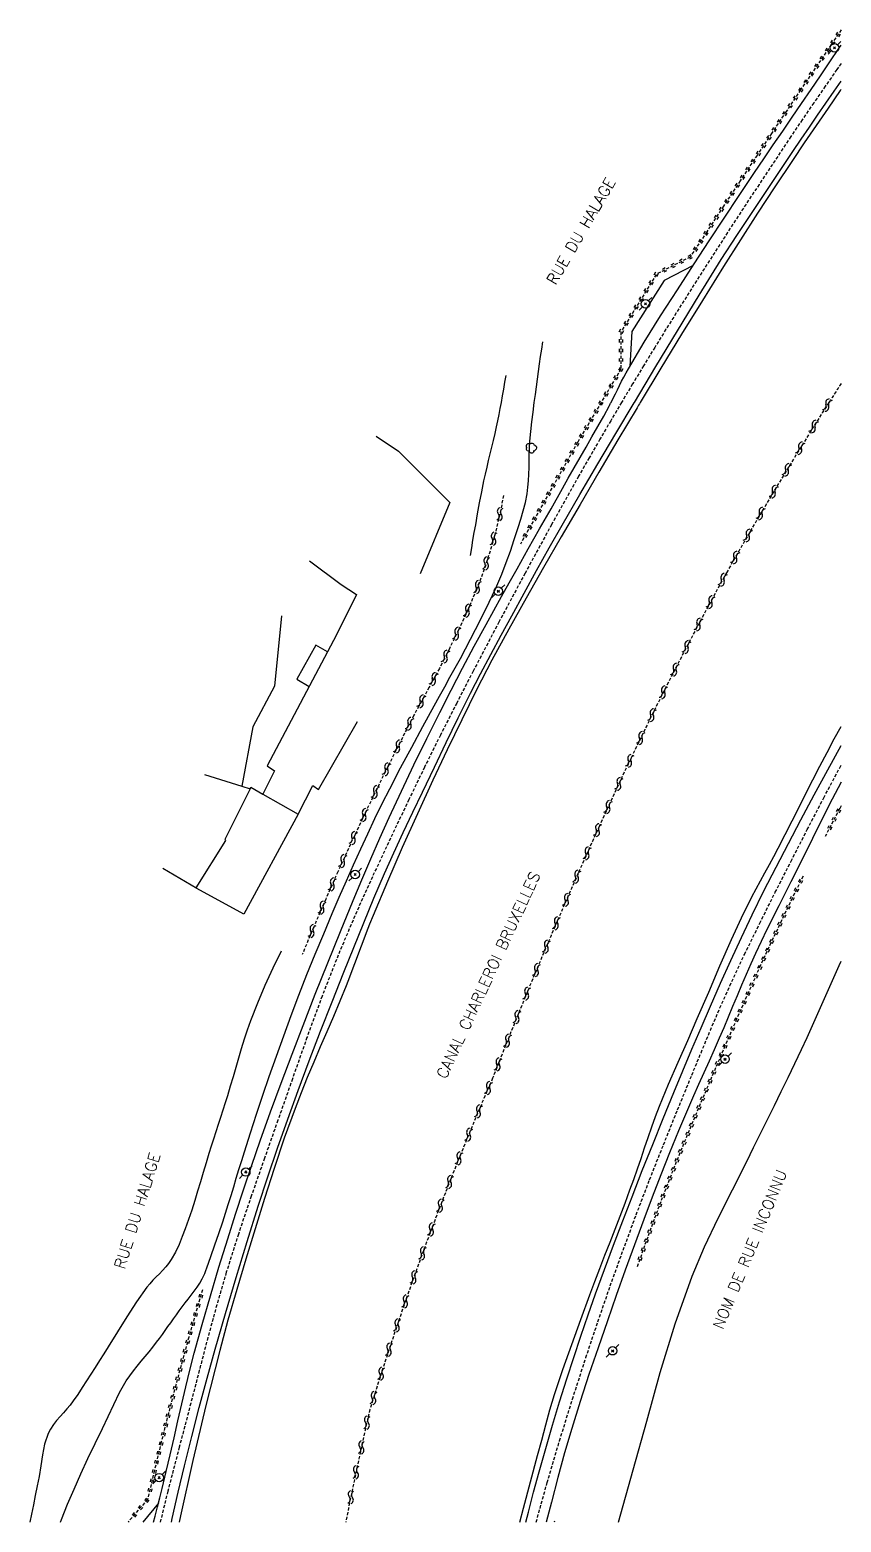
# Model space of a CAD drawing. Header units: millimetres. Extents: x 151000 to 152000, y 126000 to 127000.
# Drawn here: x 151872.6 to 152000, y 126000 to 126234.6 of the extents above; entities that cross this region are included whole.
import ezdxf
from ezdxf.enums import TextEntityAlignment as Align

# ---------------------------------------------------------------- set-up
doc = ezdxf.new("R2010")
doc.units = ezdxf.units.MM
doc.linetypes.add('DASHED', pattern=[0.75, 0.5, -0.25])
doc.layers.get('0').update_dxf_attribs({"linetype": 'CONTINUOUS'})
for name, color, linetype in [('W0001', 6, 'DASHED'), ('W0006', 2, 'CONTINUOUS'), ('W0008', 7, 'CONTINUOUS'), ('W0104', 1, 'CONTINUOUS'), ('W0211', 2, 'CONTINUOUS'), ('W0220', 5, 'DASHED'), ('W0300', 7, 'CONTINUOUS'), ('W0473', 7, 'CONTINUOUS'), ('W0500', 5, 'DASHED'), ('W0501', 5, 'DASHED'), ('W0510', 5, 'CONTINUOUS'), ('W0985', 4, 'CONTINUOUS'), ('W0989', 7, 'CONTINUOUS')]:
    doc.layers.add(name, color=color, linetype=linetype)
doc.styles.get("Standard").update_dxf_attribs({"font": 'romans.shx', "width": 0.85})

# ---------------------------------------------------------------- blocks, each defined once
blk = doc.blocks.new('T473')
for p, q in [((-0.166667, 0.166667), (0.166667, -0.166667)), ((-0.166667, -0.166667), (0.166667, 0.166667)), ((0.500001, 0.500001), (1.000002, 1.000002)), ((-1.000002, -1.000002), (-0.500001, -0.500001))]:
    blk.add_line(p, q)
blk.add_ellipse((0, 0), major_axis=(0.471405, 0.471405), ratio=1, start_param=5.4977871438, end_param=11.780972451)
blk = doc.blocks.new('T300')
for p, q in [((-0.8, 0.51), (-0.86, 0.34)), ((-0.86, 0.34), (-0.86, 0.17)), ((-0.86, 0.17), (-0.74, 0.06)), ((-0.69, 0.63), (-0.8, 0.51)), ((-0.8, -0.06), (-0.74, 0.06)), ((-0.74, 0.06), (-0.69, 0.11)), ((-0.57, 0.69), (-0.69, 0.63)), ((-0.46, 0.69), (-0.57, 0.69)), ((-0.29, 0.63), (-0.46, 0.69)), ((-0.29, 0.63), (-0.17, 0.74)), ((-0.23, 0.57), (-0.29, 0.63)), ((-0.17, 0.74), (-0.06, 0.8)), ((-0.06, 0.8), (0.06, 0.8)), ((0.06, 0.8), (0.23, 0.74)), ((0.23, 0.74), (0.34, 0.63)), ((0.34, 0.63), (0.4, 0.51)), ((0.46, 0.46), (0.34, 0.46)), ((0.4, 0.51), (0.4, 0.46)), ((0.57, 0.4), (0.46, 0.46)), ((0.57, 0.4), (0.69, 0.29)), ((0.69, 0.29), (0.74, 0.17)), ((0.74, 0.06), (0.69, -0.17)), ((0.74, 0.17), (0.74, 0.06)), ((-0.8, -0.17), (-0.8, -0.06)), ((-0.8, -0.23), (-0.8, -0.17)), ((-0.74, -0.34), (-0.8, -0.23)), ((-0.69, -0.4), (-0.74, -0.34)), ((-0.51, -0.46), (-0.69, -0.4)), ((-0.4, -0.46), (-0.51, -0.46)), ((-0.4, -0.46), (-0.34, -0.46)), ((-0.34, -0.46), (-0.34, -0.4)), ((-0.34, -0.51), (-0.34, -0.46)), ((-0.29, -0.63), (-0.34, -0.51)), ((-0.17, -0.74), (-0.29, -0.63)), ((-0.06, -0.8), (-0.17, -0.74)), ((0.06, -0.8), (-0.06, -0.8)), ((0.17, -0.74), (0.06, -0.8)), ((0.23, -0.69), (0.17, -0.74)), ((0.29, -0.46), (0.23, -0.46)), ((0.29, -0.63), (0.23, -0.69)), ((0.46, -0.4), (0.29, -0.46)), ((0.34, -0.51), (0.29, -0.63)), ((0.34, -0.51), (0.34, -0.46)), ((0.57, -0.34), (0.46, -0.4)), ((0.63, -0.29), (0.57, -0.34)), ((0.69, -0.17), (0.63, -0.29))]:
    blk.add_line(p, q)
blk = doc.blocks.new('t220o')
at = {"color": 0, "linetype": 'Continuous'}
for p, q in [((-0.25, 0.25), (0.25, 0.25)), ((-0.25, -0.25), (0.25, -0.25))]:
    blk.add_line(p, q, dxfattribs=at)
blk = doc.blocks.new('t500o')
at = {"color": 0, "linetype": 'Continuous'}
for centre, start, end in [((-0.5, 0.625), 216.8699, 323.1301), ((0.5, -0.125), 36.8699, 143.1301), ((0.5, -0.625), 36.8699, 143.1301), ((-0.5, 0.125), 216.8699, 323.1301)]:
    blk.add_arc(centre, 0.625, start, end, dxfattribs=at)

msp = doc.modelspace()

# ---------------------------------------------------------------- linework, layer by layer
at = {"layer": 'W0001'}
for points in [[(152000, 126229.28), (151999.32, 126228.3), (151997.5, 126225.68), (151995.69, 126223.06), (151993.89, 126220.43), (151992.11, 126217.79), (151987.12, 126210.27), (151982.17, 126202.72), (151977.29, 126195.13), (151972.49, 126187.49), (151970.73, 126184.63), (151968.98, 126181.76), (151967.24, 126178.89), (151965.51, 126176)], [(151965.51, 126176), (151963.81, 126173.11), (151962.12, 126170.21), (151960.44, 126167.31), (151958.77, 126164.39), (151954.52, 126156.79), (151950.35, 126149.15), (151946.25, 126141.47), (151942.21, 126133.76), (151939.62, 126128.74), (151937.07, 126123.71), (151934.56, 126118.65), (151932.11, 126113.57), (151929.23, 126107.51), (151926.38, 126101.43), (151923.63, 126095.31), (151921.01, 126089.12), (151918.48, 126082.69), (151916.11, 126076.2), (151913.82, 126069.68), (151911.54, 126063.16), (151909.44, 126057.21), (151907.36, 126051.26), (151905.34, 126045.29), (151903.44, 126039.27), (151901.94, 126034.16), (151900.54, 126029.01), (151899.19, 126023.85), (151897.86, 126018.69), (151896.05, 126011.78), (151894.25, 126004.86), (151893.06, 126000)], [(151952.11, 126000), (151953.83, 126006.21), (151955.78, 126012.79), (151957.81, 126019.34), (151959.92, 126025.87), (151961.8, 126031.51), (151963.74, 126037.13), (151965.75, 126042.73), (151967.81, 126048.31), (151969.92, 126053.83), (151972.1, 126059.32), (151974.31, 126064.8), (151976.55, 126070.27), (151978, 126073.79), (151979.47, 126077.31), (151980.96, 126080.82), (151982.52, 126084.29), (151984.83, 126089.23), (151987.22, 126094.13), (151989.66, 126099.01), (151992.13, 126103.87), (151994.68, 126108.86), (151997.27, 126113.84), (151999.89, 126118.79), (152000, 126118.99)]]:
    msp.add_lwpolyline(points, dxfattribs=at)
at = {"layer": 'W0006'}
for points in [[(151976.77, 126197.51), (151972.21, 126195.17), (151967.12, 126187.12), (151966.79, 126181.64)], [(151892.81, 126002.99), (151890.35, 126000)]]:
    msp.add_lwpolyline(points, dxfattribs=at)
at = {"layer": 'W0008'}
for points in [[(151963.87, 126176), (151964.21, 126176.66), (151964.54, 126177.32), (151964.87, 126177.99), (151965.2, 126178.65), (151965.53, 126179.32), (151965.87, 126179.98), (151966.22, 126180.63), (151966.58, 126181.28), (151969.06, 126185.47), (151971.65, 126189.59), (151974.29, 126193.68), (151976.93, 126197.76), (151979.27, 126201.37), (151981.63, 126204.96), (151984.01, 126208.54), (151986.4, 126212.12), (151987.86, 126214.3), (151989.34, 126216.48), (151990.82, 126218.65), (151992.3, 126220.83), (151993.78, 126223), (151995.27, 126225.17), (151996.75, 126227.34), (151998.23, 126229.51), (151999.66, 126231.62), (152000, 126232.12)], [(151967.54, 126176), (151970.91, 126181.63), (151974.28, 126187.26), (151977.7, 126192.87), (151981.17, 126198.44), (151983.62, 126202.25), (151986.11, 126206.02), (151988.62, 126209.79), (151991.14, 126213.54), (151992.43, 126215.45), (151993.72, 126217.35), (151995.01, 126219.24), (151996.31, 126221.14), (151997.62, 126223.03), (151998.92, 126224.93), (152000, 126226.51)], [(151892.02, 126000), (151892.27, 126000.94), (151892.65, 126002.39), (151893.02, 126003.83), (151893.38, 126005.28), (151894.01, 126007.94), (151894.62, 126010.6), (151895.23, 126013.26), (151895.83, 126015.93), (151896.44, 126018.59), (151897.06, 126021.25), (151897.71, 126023.9), (151898.39, 126026.55), (151899.63, 126031.07), (151900.93, 126035.58), (151902.29, 126040.07), (151903.67, 126044.54), (151904.89, 126048.4), (151906.14, 126052.25), (151907.43, 126056.09), (151908.75, 126059.91), (151910.38, 126064.48), (151912.05, 126069.02), (151913.77, 126073.55), (151915.5, 126078.07), (151917.42, 126083), (151919.37, 126087.91), (151921.35, 126092.82), (151923.37, 126097.71), (151924.74, 126100.98), (151926.13, 126104.24), (151927.54, 126107.49), (151929, 126110.73), (151930.93, 126114.89), (151932.9, 126119.03), (151934.92, 126123.15), (151936.96, 126127.26), (151938.74, 126130.75), (151940.54, 126134.21), (151942.38, 126137.67), (151944.23, 126141.11), (151945.43, 126143.3), (151946.65, 126145.48), (151947.87, 126147.66), (151949.1, 126149.84), (151950.87, 126152.99), (151952.65, 126156.14), (151954.44, 126159.29), (151956.22, 126162.44), (151957.14, 126164.07), (151958.07, 126165.7), (151959.01, 126167.33), (151959.94, 126168.95), (151960.87, 126170.58), (151961.79, 126172.21), (151962.71, 126173.85), (151963.6, 126175.5), (151963.67, 126175.62), (151963.74, 126175.75), (151963.8, 126175.87), (151963.87, 126176)], [(151894.81, 126000), (151894.94, 126000.57), (151895.87, 126004.72), (151896.85, 126008.86), (151898, 126013.46), (151899.2, 126018.04), (151900.44, 126022.61), (151901.71, 126027.17), (151903.33, 126032.82), (151904.99, 126038.46), (151906.69, 126044.09), (151908.46, 126049.69), (151909.95, 126054.25), (151911.49, 126058.8), (151913.08, 126063.33), (151914.7, 126067.84), (151916.45, 126072.51), (151918.24, 126077.16), (151920.07, 126081.8), (151921.91, 126086.42), (151923.46, 126090.32), (151925.03, 126094.22), (151926.62, 126098.1), (151928.28, 126101.96), (151929.73, 126105.19), (151931.23, 126108.39), (151932.75, 126111.57), (151934.27, 126114.76), (151936.12, 126118.65), (151937.98, 126122.55), (151939.87, 126126.43), (151941.8, 126130.28), (151943.37, 126133.34), (151944.98, 126136.38), (151946.62, 126139.41), (151948.26, 126142.44), (151950.21, 126146.02), (151952.18, 126149.59), (151954.17, 126153.16), (151956.18, 126156.71), (151958.97, 126161.53), (151961.79, 126166.34), (151964.63, 126171.13), (151967.49, 126175.91), (151967.5, 126175.93), (151967.51, 126175.95), (151967.53, 126175.98), (151967.54, 126176)], [(151950.49, 126000), (151950.88, 126001.55), (151951.71, 126004.72), (151952.57, 126007.89), (151953.61, 126011.57), (151954.68, 126015.24), (151955.78, 126018.9), (151956.92, 126022.55), (151958, 126025.9), (151959.11, 126029.24), (151960.25, 126032.57), (151961.42, 126035.9), (151962.81, 126039.73), (151964.23, 126043.54), (151965.69, 126047.35), (151967.16, 126051.15), (151968.77, 126055.26), (151970.41, 126059.35), (151972.06, 126063.44), (151973.74, 126067.52), (151975.14, 126070.92), (151976.56, 126074.32), (151978, 126077.71), (151979.46, 126081.09), (151981.06, 126084.7), (151982.68, 126088.3), (151984.33, 126091.89), (151986.02, 126095.46), (151987.88, 126099.21), (151989.78, 126102.95), (151991.72, 126106.66), (151993.67, 126110.37), (151995.77, 126114.32), (151997.9, 126118.25), (152000, 126122.08)], [(152000, 126116.29), (151998.59, 126113.61), (151997.03, 126110.53), (151995.5, 126107.44), (151993.97, 126104.35), (151992.09, 126100.62), (151990.2, 126096.89), (151988.34, 126093.15), (151986.55, 126089.38), (151985.8, 126087.73), (151985.07, 126086.07), (151984.36, 126084.4), (151983.66, 126082.73), (151982.96, 126081.06), (151982.27, 126079.39), (151981.56, 126077.72), (151980.85, 126076.06), (151980.05, 126074.24), (151979.25, 126072.43), (151978.43, 126070.62), (151977.62, 126068.81), (151976.81, 126067), (151976.01, 126065.18), (151975.22, 126063.36), (151974.45, 126061.53), (151973.04, 126058.06), (151971.68, 126054.57), (151970.34, 126051.07), (151969.02, 126047.57), (151967.55, 126043.6), (151966.1, 126039.62), (151964.68, 126035.63), (151963.29, 126031.63), (151961.84, 126027.42), (151960.4, 126023.2), (151959.01, 126018.97), (151957.68, 126014.71), (151956.57, 126010.87), (151955.52, 126007.02), (151954.51, 126003.15), (151953.7, 126000)]]:
    msp.add_lwpolyline(points, dxfattribs=at)
at = {"layer": 'W0104'}
for points in [[(151927, 126170.68), (151930.48, 126168.35), (151938.53, 126160.25), (151933.89, 126149.05)], [(151916.53, 126151.11), (151921.46, 126147.39), (151923.89, 126145.82), (151920.77, 126139.48), (151909.86, 126118.86), (151911.03, 126118.09), (151909.17, 126114.42), (151914.73, 126111.28), (151917.01, 126115.79), (151917.9, 126115.13), (151924.05, 126125.83)], [(151912.09, 126142.45), (151911.03, 126131.39), (151907.58, 126125.02), (151905.9, 126115.67), (151907.17, 126115.25), (151903.19, 126107.29), (151903.32, 126107.15), (151898.63, 126099.7)], [(151919.35, 126136.8), (151917.48, 126137.85), (151914.52, 126132.51), (151916.47, 126131.35)], [(151899.99, 126117.52), (151905.9, 126115.67)], [(151907.17, 126115.25), (151907.27, 126115.52), (151909.17, 126114.42)], [(151914.73, 126111.28), (151906.17, 126095.57), (151898.82, 126099.62), (151893.49, 126102.75)]]:
    msp.add_lwpolyline(points, dxfattribs=at)
at = {"layer": 'W0211'}
msp.add_lwpolyline([(151965.04, 126000), (151967.33, 126008.23), (151969.46, 126015.88), (151971.59, 126023.54), (151973.91, 126031.16), (151976.58, 126038.65), (151978.52, 126043.26), (151980.7, 126047.77), (151982.96, 126052.22), (151985.18, 126056.69), (151986.25, 126058.89), (151987.33, 126061.09), (151988.42, 126063.29), (151989.51, 126065.48), (151990.6, 126067.68), (151991.68, 126069.88), (151992.75, 126072.08), (151993.8, 126074.3), (151994.66, 126076.17), (151995.51, 126078.05), (151996.34, 126079.94), (151997.17, 126081.83), (151998, 126083.72), (151998.83, 126085.61), (151999.68, 126087.49), (152000, 126088.17)], dxfattribs=at)
at = {"layer": 'W0220'}
for points in [[(152000, 126234.55), (151998.44, 126232.25), (151995.94, 126228.54), (151993.64, 126225.12), (151991.35, 126221.7), (151989.06, 126218.27), (151986.79, 126214.83), (151984.15, 126210.84), (151981.52, 126206.84), (151978.9, 126202.83), (151976.28, 126198.82)], [(151976.3, 126198.85), (151970.95, 126196.12), (151965.41, 126187.08), (151965.4, 126181.22), (151962.31, 126176)], [(151962.31, 126176), (151958.61, 126169.73), (151949.63, 126153.73)], [(152000, 126112.6), (151999.77, 126112.15), (151997.5, 126107.78)], [(151994.02, 126101.53), (151992.31, 126098.05), (151990.63, 126094.55), (151988.97, 126091.04), (151987.35, 126087.52), (151985.45, 126083.31), (151983.59, 126079.09), (151981.76, 126074.86), (151979.95, 126070.62), (151978.17, 126066.43), (151976.41, 126062.24), (151974.67, 126058.03), (151972.99, 126053.8), (151971.67, 126050.36), (151970.38, 126046.91), (151969.13, 126043.44), (151967.91, 126039.96)], [(151899.71, 126036.52), (151898.61, 126032.8), (151897.55, 126029.07), (151896.52, 126025.33), (151895.51, 126021.58), (151894.35, 126017.1), (151893.23, 126012.6), (151892.14, 126008.1), (151891.09, 126003.59)], [(151891.08, 126003.59), (151888, 126000)], [(151954.98, 126000.17), (151954.93, 126000)]]:
    msp.add_lwpolyline(points, dxfattribs=at)
at = {"layer": 'W0500'}
for points in [[(152000, 126178.98, 0.001015), (151998.09, 126176)], [(151998.09, 126176, 0.013516), (151982, 126149.23, 0.020046), (151962.05, 126109.44, 0.013797), (151945.27, 126069.79, 0.028229), (151925.99, 126017.7, 0.008856), (151922.2, 126000)]]:
    msp.add_lwpolyline(points, format="xyb", dxfattribs=at)
at = {"layer": 'W0501'}
msp.add_lwpolyline([(151946.98, 126161.39), (151946.39, 126158.44), (151945.69, 126155.52), (151944.87, 126152.63), (151943.94, 126149.77), (151942.72, 126146.55), (151941.36, 126143.38), (151939.91, 126140.26), (151938.42, 126137.16), (151937.67, 126135.66), (151936.9, 126134.17), (151936.1, 126132.7), (151935.3, 126131.23), (151934.49, 126129.76), (151933.68, 126128.3), (151932.89, 126126.82), (151932.12, 126125.33), (151929.76, 126120.67), (151927.43, 126115.98), (151925.15, 126111.27), (151922.92, 126106.54), (151920.96, 126102.24), (151919.05, 126097.92), (151917.18, 126093.58), (151915.36, 126089.22)], dxfattribs=at)
at = {"layer": 'W0510'}
for points in [[(152000, 126225.19), (151999.87, 126225), (151997.97, 126222.27), (151996.09, 126219.53), (151994.21, 126216.78), (151992.36, 126214.02), (151989.61, 126209.88), (151986.89, 126205.72), (151984.2, 126201.54), (151981.54, 126197.35), (151978.22, 126192.04), (151974.94, 126186.71), (151971.68, 126181.36), (151968.45, 126176)], [(151951.81, 126176), (151951.98, 126177.22), (151952.14, 126178.44), (151952.31, 126179.66), (151952.48, 126180.88), (151952.64, 126182.04), (151952.8, 126183.2), (151952.98, 126184.36), (151953.16, 126185.51)], [(151947.32, 126180.21), (151947.14, 126179.16), (151946.96, 126178.1), (151946.78, 126177.05), (151946.59, 126176)], [(151877.4, 126000), (151877.56, 126000.43), (151878.52, 126002.82), (151879.53, 126005.2), (151880.59, 126007.61), (151881.71, 126009.99), (151882.85, 126012.36), (151884, 126014.73), (151884.88, 126016.61), (151885.76, 126018.51), (151886.68, 126020.39), (151887.73, 126022.2), (151888.27, 126023), (151888.84, 126023.78), (151889.44, 126024.54), (151890.06, 126025.28), (151890.68, 126026.02), (151891.3, 126026.76), (151891.91, 126027.51), (151892.5, 126028.27), (151892.96, 126028.88), (151893.4, 126029.5), (151893.84, 126030.11), (151894.28, 126030.73), (151894.71, 126031.35), (151895.15, 126031.98), (151895.59, 126032.6), (151896.03, 126033.21), (151896.49, 126033.84), (151896.96, 126034.45), (151897.44, 126035.06), (151897.92, 126035.67), (151898.39, 126036.29), (151898.84, 126036.93), (151899.27, 126037.58), (151899.67, 126038.25), (151899.88, 126038.67), (151900.05, 126039.1), (151900.21, 126039.53), (151900.37, 126039.97), (151901.03, 126041.77), (151901.66, 126043.57), (151902.28, 126045.39), (151902.88, 126047.2), (151903.32, 126048.57), (151903.75, 126049.94), (151904.18, 126051.32), (151904.6, 126052.7), (151905.01, 126054.07), (151905.43, 126055.45), (151905.86, 126056.83), (151906.29, 126058.2), (151907.24, 126061.17), (151908.2, 126064.14), (151909.18, 126067.1), (151910.18, 126070.06), (151911.31, 126073.26), (151912.46, 126076.46), (151913.63, 126079.65), (151914.84, 126082.83), (151916.11, 126086.06), (151917.41, 126089.28), (151918.74, 126092.49), (151920.09, 126095.69), (151921.18, 126098.24), (151922.29, 126100.78), (151923.42, 126103.32), (151924.57, 126105.84), (151925.67, 126108.21), (151926.79, 126110.58), (151927.93, 126112.94), (151929.1, 126115.28), (151930.81, 126118.56), (151932.56, 126121.82), (151934.33, 126125.07), (151936.1, 126128.32), (151936.91, 126129.81), (151937.74, 126131.3), (151938.56, 126132.79), (151939.39, 126134.28), (151940.21, 126135.77), (151941.02, 126137.26), (151941.81, 126138.76), (151942.59, 126140.28), (151943.67, 126142.43), (151944.73, 126144.6), (151945.75, 126146.79), (151946.7, 126149), (151947.4, 126150.81), (151948.06, 126152.63), (151948.67, 126154.47), (151949.26, 126156.31), (151949.67, 126157.62), (151950.07, 126158.94), (151950.42, 126160.28), (151950.69, 126161.63), (151950.82, 126162.66), (151950.91, 126163.69), (151950.95, 126164.72), (151950.98, 126165.76), (151950.99, 126166.79), (151951.01, 126167.82), (151951.05, 126168.85), (151951.12, 126169.88), (151951.27, 126171.42), (151951.43, 126172.95), (151951.62, 126174.47), (151951.81, 126176)], [(151968.45, 126176), (151968.33, 126175.79), (151968.2, 126175.58), (151968.08, 126175.37), (151967.95, 126175.16), (151964.94, 126170.11), (151961.95, 126165.05), (151958.99, 126159.96), (151956.05, 126154.87), (151953.28, 126150.05), (151950.52, 126145.22), (151947.8, 126140.37), (151945.16, 126135.47), (151942.75, 126130.8), (151940.41, 126126.1), (151938.13, 126121.37), (151935.89, 126116.62), (151933.46, 126111.34), (151931.07, 126106.04), (151928.75, 126100.72), (151926.5, 126095.36), (151925.95, 126093.99), (151925.41, 126092.61), (151924.88, 126091.22), (151924.37, 126089.83), (151923.85, 126088.44), (151923.33, 126087.05), (151922.8, 126085.67), (151922.26, 126084.29), (151921.28, 126081.87), (151920.26, 126079.47), (151919.23, 126077.08), (151918.19, 126074.69), (151917.16, 126072.29), (151916.15, 126069.89), (151915.17, 126067.47), (151914.23, 126065.04), (151912.54, 126060.34), (151910.96, 126055.61), (151909.44, 126050.86), (151907.95, 126046.1), (151906.49, 126041.34), (151905.07, 126036.56), (151903.7, 126031.77), (151902.41, 126026.96), (151900.23, 126018.33), (151898.18, 126009.67), (151896.23, 126000.98), (151896.02, 126000)], [(151946.59, 126176), (151946.4, 126175.04), (151946.22, 126174.08), (151946.02, 126173.11), (151945.83, 126172.15), (151945.6, 126171.09), (151945.35, 126170.03), (151945.1, 126168.97), (151944.84, 126167.92), (151944.58, 126166.86), (151944.33, 126165.8), (151944.08, 126164.74), (151943.85, 126163.68), (151943.5, 126161.95), (151943.17, 126160.22), (151942.86, 126158.48), (151942.55, 126156.74), (151942.34, 126155.54), (151942.13, 126154.33), (151941.93, 126153.12), (151941.74, 126151.91)], [(151949.54, 126000), (151950.11, 126002.19), (151951.21, 126006.35), (151952.33, 126010.5), (151952.97, 126012.89), (151953.61, 126015.29), (151954.27, 126017.67), (151954.99, 126020.05), (151956.29, 126024), (151957.68, 126027.93), (151959.11, 126031.84), (151960.55, 126035.75), (151961.32, 126037.82), (151962.11, 126039.88), (151962.9, 126041.94), (151963.7, 126043.99), (151964.5, 126046.05), (151965.29, 126048.1), (151966.07, 126050.16), (151966.84, 126052.23), (151967.43, 126053.87), (151968.01, 126055.52), (151968.57, 126057.17), (151969.12, 126058.82), (151969.69, 126060.47), (151970.26, 126062.11), (151970.86, 126063.75), (151971.48, 126065.38), (151972.89, 126068.85), (151974.38, 126072.29), (151975.9, 126075.71), (151977.41, 126079.14), (151979.2, 126083.29), (151980.97, 126087.44), (151982.79, 126091.58), (151984.69, 126095.68), (151985.33, 126096.97), (151985.99, 126098.26), (151986.67, 126099.54), (151987.35, 126100.81), (151988.04, 126102.08), (151988.73, 126103.35), (151989.42, 126104.63), (151990.09, 126105.91), (151991.2, 126108.06), (151992.3, 126110.21), (151993.39, 126112.37), (151994.47, 126114.53), (151995.57, 126116.69), (151996.67, 126118.84), (151997.79, 126120.98), (151998.93, 126123.12), (152000, 126125.07)], [(151912.05, 126089.75), (151910.74, 126087.06), (151909.5, 126084.34), (151908.34, 126081.59), (151907.25, 126078.8), (151906.73, 126077.35), (151906.25, 126075.89), (151905.79, 126074.42), (151905.36, 126072.94), (151904.93, 126071.46), (151904.5, 126069.98), (151904.06, 126068.51), (151903.61, 126067.03), (151903.25, 126065.9), (151902.89, 126064.76), (151902.53, 126063.62), (151902.17, 126062.49), (151901.8, 126061.35), (151901.44, 126060.22), (151901.08, 126059.08), (151900.71, 126057.94), (151900.25, 126056.46), (151899.81, 126054.98), (151899.36, 126053.49), (151898.92, 126052.01), (151898.47, 126050.53), (151898, 126049.05), (151897.5, 126047.58), (151896.96, 126046.12), (151896.5, 126044.88), (151896.01, 126043.65), (151895.46, 126042.44), (151894.8, 126041.28), (151894.38, 126040.68), (151893.92, 126040.11), (151893.43, 126039.57), (151892.92, 126039.05), (151892.41, 126038.54), (151891.91, 126038.02), (151891.42, 126037.48), (151890.96, 126036.92), (151889.34, 126034.63), (151887.82, 126032.28), (151886.35, 126029.9), (151884.86, 126027.53), (151884.18, 126026.47), (151883.51, 126025.4), (151882.84, 126024.33), (151882.17, 126023.27), (151881.5, 126022.2), (151880.81, 126021.14), (151880.11, 126020.09), (151879.4, 126019.05), (151878.91, 126018.41), (151878.39, 126017.79), (151877.86, 126017.19), (151877.32, 126016.59), (151876.79, 126015.97), (151876.29, 126015.33), (151875.84, 126014.64), (151875.45, 126013.92), (151874.88, 126012.28), (151874.55, 126010.56), (151874.32, 126008.85), (151874.04, 126007.17), (151873.74, 126005.69), (151873.44, 126004.21), (151873.14, 126002.73), (151872.84, 126001.25), (151872.59, 126000)]]:
    msp.add_lwpolyline(points, dxfattribs=at)

# ---------------------------------------------------------------- block references
at = {"layer": 'W0220'}
for p, rotation in [((151998.66, 126232.58), 235.8621624021323), ((151999.5, 126233.82), 235.8621624021323), ((151996.98, 126230.09), 235.992035588612), ((151997.82, 126231.33), 235.992035588612), ((151995.3, 126227.6), 236.1200592584449), ((151996.14, 126228.85), 235.992035588612), ((151993.63, 126225.11), 236.2234284140367), ((151994.47, 126226.36), 236.1200592584449), ((151991.96, 126222.62), 236.2234284140367), ((151992.8, 126223.86), 236.2234284140367), ((151991.13, 126221.37), 236.3326943684975), ((151989.47, 126218.87), 236.3326943684975), ((151990.3, 126220.12), 236.3326943684975), ((151987.81, 126216.37), 236.4478571157689), ((151988.64, 126217.62), 236.4478571157689), ((151986.15, 126213.87), 236.5630711794091), ((151986.98, 126215.12), 236.4478571157689), ((151984.5, 126211.37), 236.5630711794091), ((151985.33, 126212.62), 236.5630711794091), ((151982.85, 126208.86), 236.6758935066148), ((151983.67, 126210.12), 236.6758935066148), ((151981.2, 126206.36), 236.7887145715247), ((151982.03, 126207.61), 236.6758935066148), ((151979.56, 126203.85), 236.7887145715247), ((151980.38, 126205.1), 236.7887145715247), ((151978.74, 126202.59), 236.9015343735078), ((151977.1, 126200.08), 236.9015343735078), ((151977.92, 126201.33), 236.9015343735078), ((151972.26, 126196.79), 207.0979206669412), ((151973.6, 126197.47), 207.0979206669412), ((151974.93, 126198.16), 207.0979206669412), ((151976.27, 126198.84), 207.0979206669412), ((151970.15, 126194.82), 238.4845817583422), ((151970.94, 126196.1), 238.4845817583422), ((151968.58, 126192.26), 238.4845817583422), ((151969.37, 126193.54), 238.4845817583422), ((151967.8, 126190.98), 238.4845817583422), ((151966.23, 126188.42), 238.4845817583422), ((151967.01, 126189.7), 238.4845817583422), ((151965.45, 126187.14), 238.4845817583422), ((151965.41, 126185.66), 269.9218205779069), ((151965.4, 126184.16), 269.9218205779069), ((151965.37, 126181.16), 239.4028019071624), ((151965.4, 126182.66), 269.9218205779069), ((151963.84, 126178.58), 239.4028019071624), ((151964.6, 126179.87), 239.4028019071624), ((151962.25, 126175.89), 239.4028019071928), ((151963.08, 126177.29), 239.4028019071624), ((151961.48, 126174.6), 239.4028019071928), ((151959.96, 126172.01), 239.4028019071928), ((151960.72, 126173.3), 239.4028019071928), ((151958.44, 126169.43), 240.6948187139089), ((151959.19, 126170.72), 239.4028019071928), ((151956.97, 126166.81), 240.6948187139089), ((151957.7, 126168.12), 240.6948187139089), ((151955.5, 126164.2), 240.6948187139089), ((151956.23, 126165.5), 240.6948187139089), ((151954.77, 126162.89), 240.6948187139089), ((151953.3, 126160.27), 240.6948187139089), ((151954.03, 126161.58), 240.6948187139089), ((151951.83, 126157.66), 240.6948187139089), ((151952.56, 126158.96), 240.6948187139089), ((151950.36, 126155.04), 240.6948187139089), ((151951.09, 126156.35), 240.6948187139089), ((151998.88, 126110.44), 242.6453557078299), ((151999.57, 126111.78), 242.6453557078299), ((151998.19, 126109.11), 242.6453557078299), ((151993.62, 126100.71), 243.8520443423146), ((151992.96, 126099.36), 243.8520443423146), ((151991.64, 126096.66), 244.3091914303984), ((151992.29, 126098.02), 244.3091914303984), ((151990.35, 126093.96), 244.7663394066025), ((151990.99, 126095.31), 244.3091914303984), ((151989.07, 126091.24), 244.7663394066025), ((151989.71, 126092.6), 244.7663394066025), ((151988.44, 126089.88), 245.2234882712503), ((151987.19, 126087.16), 245.7387903490297), ((151987.81, 126088.52), 245.2234882712503), ((151985.95, 126084.42), 245.7387903490297), ((151986.57, 126085.79), 245.7387903490297), ((151985.34, 126083.05), 246.2528207646681), ((151984.13, 126080.31), 246.2528207646681), ((151984.73, 126081.68), 246.2528207646681), ((151982.93, 126077.56), 246.6233823743501), ((151983.53, 126078.94), 246.6233823743501), ((151982.34, 126076.18), 246.6233823743501), ((151981.15, 126073.43), 246.8504616345212), ((151981.74, 126074.8), 246.8504616345212), ((151979.97, 126070.67), 246.8504616345212), ((151980.56, 126072.05), 246.8504616345212), ((151978.8, 126067.91), 246.97392008321), ((151979.39, 126069.29), 246.97392008321), ((151978.21, 126066.53), 246.97392008321), ((151977.05, 126063.76), 247.1577946165172), ((151977.63, 126065.14), 247.1577946165172), ((151975.89, 126060.99), 247.5941351989588), ((151976.47, 126062.38), 247.1577946165172), ((151975.32, 126059.61), 247.5941351989588), ((151974.19, 126056.83), 248.2828924651003), ((151974.75, 126058.22), 247.5941351989588), ((151973.08, 126054.04), 248.2828924651003), ((151973.64, 126055.43), 248.2828924651003), ((151972.54, 126052.64), 248.9738813979035), ((151971.47, 126049.84), 249.5625522210898), ((151972, 126051.24), 248.9738813979035), ((151970.42, 126047.03), 249.5625522210898), ((151970.95, 126048.43), 249.5625522210898), ((151969.91, 126045.62), 250.1512223199489), ((151968.9, 126042.79), 250.7398916943077), ((151969.4, 126044.21), 250.1512223199489), ((151968.4, 126041.38), 250.7398916943077), ((151899.41, 126035.51), 253.5977680747195), ((151898.57, 126032.64), 254.071716445439), ((151898.99, 126034.07), 253.5977680747195), ((151898.16, 126031.19), 254.071716445439), ((151897.34, 126028.31), 254.5456632722255), ((151897.74, 126029.75), 254.071716445439), ((151896.94, 126026.86), 254.5456632722255), ((151896.15, 126023.97), 255.0196085543286), ((151896.54, 126025.41), 254.5456632722255), ((151895.38, 126021.07), 255.4935511927544), ((151895.76, 126022.52), 255.0196085543286), ((151895, 126019.61), 255.4935511927544), ((151894.26, 126016.71), 255.9674926413109), ((151894.63, 126018.16), 255.4935511927544), ((151893.89, 126015.25), 255.9674926413109), ((151893.17, 126012.34), 256.4414360526658), ((151893.53, 126013.8), 255.9674926413109), ((151892.46, 126009.43), 256.4414360526658), ((151892.82, 126010.88), 256.4414360526658), ((151892.11, 126007.97), 256.9153814270455), ((151891.43, 126005.05), 256.9153814270455), ((151891.77, 126006.51), 256.9153814270455), ((151889.96, 126002.28), 229.4061603348561), ((151890.93, 126003.42), 229.4061603348561), ((151888.98, 126001.14), 229.4061603348561)]:
    msp.add_blockref('t220o', p, dxfattribs=dict(at, rotation=rotation))
at = {"layer": 'W0300'}
msp.add_blockref('T300', (151951.39, 126168.81), dxfattribs=at)
at = {"layer": 'W0473'}
for p in [(151998.96, 126231.73), (151969.27, 126191.49), (151946.16, 126146.34), (151923.68, 126101.79), (151981.77, 126072.76), (151906.49, 126055.03), (151964.11, 126026.94), (151892.89, 126007)]:
    msp.add_blockref('T473', p, dxfattribs=at)
at = {"layer": 'W0500'}
for p, rotation in [((151997.82, 126175.58), 237.4957354328998), ((151995.69, 126172.2), 237.8923201444286), ((151993.57, 126168.81), 238.2889048559574), ((151991.48, 126165.4), 238.6854895674862), ((151989.41, 126161.97), 239.082074279015), ((151987.37, 126158.53), 239.4786589905439), ((151985.35, 126155.08), 239.8752437020727), ((151983.36, 126151.61), 240.2718284136015), ((151981.39, 126148.13), 241.198425301436), ((151979.48, 126144.62), 241.6110908401739), ((151977.59, 126141.09), 242.0237563789119), ((151975.73, 126137.55), 242.4364219176499), ((151973.89, 126134), 242.8490874563878), ((151972.08, 126130.43), 243.2617529951258), ((151970.29, 126126.85), 243.6744185338638), ((151968.53, 126123.26), 244.0870840726018), ((151966.79, 126119.66), 244.4997496113397), ((151965.09, 126116.04), 244.9124151500777), ((151963.4, 126112.41), 245.3250806888156), ((151961.74, 126108.77), 245.5411253668603), ((151960.1, 126105.13), 245.834867836321), ((151958.47, 126101.47), 246.1286103057816), ((151956.86, 126097.81), 246.4223527752423), ((151955.27, 126094.14), 246.7160952447029), ((151953.7, 126090.46), 247.0098377141636), ((151952.14, 126086.78), 247.3035801836243), ((151950.61, 126083.08), 247.5973226530849), ((151949.09, 126079.38), 247.8910651225455), ((151947.6, 126075.67), 248.1848075920062), ((151946.12, 126071.95), 248.4785500614668), ((151944.61, 126068.25), 246.6500990534169), ((151943.04, 126064.57), 247.1156839638989), ((151941.5, 126060.88), 247.5812688743809), ((151939.98, 126057.18), 248.0468537848628), ((151938.5, 126053.46), 248.5124386953447), ((151937.05, 126049.74), 248.9780236058268), ((151935.63, 126046), 249.4436085163088), ((151934.25, 126042.25), 249.9091934267907), ((151932.89, 126038.48), 250.3747783372727), ((151931.56, 126034.71), 250.8403632477547), ((151930.26, 126030.93), 251.3059481582366), ((151928.99, 126027.13), 251.7715330687186), ((151927.76, 126023.33), 252.2371179792005), ((151926.55, 126019.51), 252.7027028896825), ((151925.52, 126015.65), 257.1414914004494), ((151924.65, 126011.75), 257.5899363846628), ((151923.8, 126007.84), 258.0383813688763), ((151922.99, 126003.92), 258.4868263530897)]:
    msp.add_blockref('t500o', p, dxfattribs=dict(at, rotation=rotation))
at = {"layer": 'W0501'}
for p, rotation in [((151946.39, 126158.42), 256.4428336081177), ((151945.41, 126154.55), 254.2021832202556), ((151944.25, 126150.72), 251.9615313375643), ((151942.88, 126146.96), 249.3375623858323), ((151941.31, 126143.28), 245.0500014562699), ((151939.62, 126139.66), 244.3261264860184), ((151937.87, 126136.06), 243.5733516800202), ((151936.01, 126132.52), 241.2389514118097), ((151934.08, 126129.02), 241.2805252723676), ((151932.2, 126125.49), 242.5114449962405), ((151930.39, 126121.92), 243.1531692769981), ((151928.6, 126118.34), 243.6058714816651), ((151926.84, 126114.75), 244.15961701122), ((151925.09, 126111.15), 244.8143958299932), ((151923.39, 126107.53), 244.8143958299932), ((151921.72, 126103.9), 245.4700688972335), ((151920.08, 126100.25), 246.0847892297961), ((151918.47, 126096.59), 246.6995096702569), ((151916.9, 126092.91), 247.3142302188841)]:
    msp.add_blockref('t500o', p, dxfattribs=dict(at, rotation=rotation))

# ---------------------------------------------------------------- texts
at = {"layer": 'W0985'}
msp.add_text('CANAL CHARLEROI BRUXELLES', height=1.75, rotation=65.2186, dxfattribs=at).set_placement((151944.59, 126085.99), align=Align.MIDDLE_CENTER)
at = {"layer": 'W0989'}
for s, rotation, p in [('RUE DU HALAGE', 59.8637, (151955.15, 126194.31)), ('RUE DU HALAGE', 72.6032, (151887.45, 126039.66)), ('NOM DE RUE INCONNU', 67.7188, (151981.39, 126030.16))]:
    msp.add_text(s, height=1.75, rotation=rotation, dxfattribs=at).set_placement(p)

doc.saveas('drawing.dxf')
